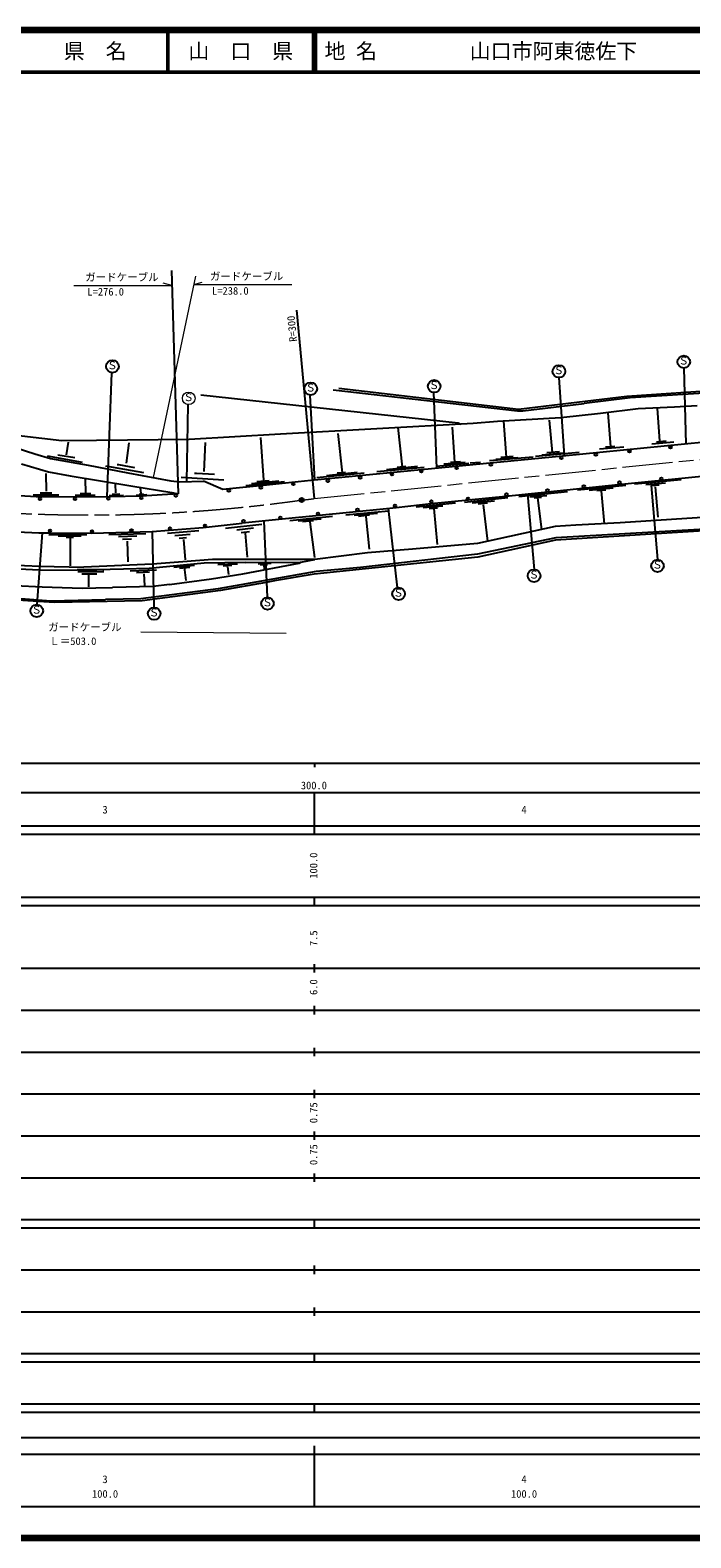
# Model space of a CAD drawing. Units: millimetres, scale not verified. Extents: x 40000 to 680000, y 20000 to 380000.
# Drawn here: x 300122 to 457807, y 20000 to 380000 of the extents above; entities that cross this region are included whole.
import ezdxf
from ezdxf.enums import TextEntityAlignment as Align

# ---------------------------------------------------------------- set-up
doc = ezdxf.new("R2010")
doc.units = ezdxf.units.MM
doc.header["$LTSCALE"] = 1000
doc.header["$PDMODE"] = 32
doc.header["$PDSIZE"] = 500
doc.linetypes.add('CHAIN', pattern=[18.5, 12, -1.5, 3.5, -1.5])
for name, color, linetype, lineweight in [('M-BGD', 7, 'Continuous', 25), ('M-BMK', 2, 'CHAIN', 13), ('M-BMK-SRVR', 3, 'Continuous', 25), ('M-STR-HTXT', 7, 'Continuous', 13), ('M-TTL', 2, 'Continuous', 140), ('M-TTL-BAND', 7, 'Continuous', 25), ('M-TTL-LINE', 7, 'Continuous', 50)]:
    doc.layers.add(name, color=color, linetype=linetype, lineweight=lineweight)
doc.layers.add('M-BMK-HTXT', color=7, linetype='Continuous')
doc.layers.add('M-TTL-TXT', color=7, linetype='Continuous')
doc.styles.add('ＭＳ ゴシック', font='')
doc.styles.get('ＭＳ ゴシック').set_extended_font_data('MS Gothic')

msp = doc.modelspace()

# ---------------------------------------------------------------- linework, layer by layer
at = {"layer": 'M-BGD'}
for p, q in [((333867, 322594), (335455, 269322)), ((363670, 313112), (367903, 268154)), ((456126, 299311), (456634, 281192)), ((319558, 298210), (318399, 268574)), ((426323, 297025), (427586, 278354)), ((501930, 296489), (442494, 292538)), ((502523, 296009), (443341, 292199)), ((340894, 292961), (402278, 286272)), ((366887, 292876), (367993, 272555)), ((372475, 294146), (416417, 289066)), ((416671, 289405), (373830, 294400)), ((396351, 293469), (397098, 275387)), ((442494, 292538), (416671, 289405)), ((443341, 292199), (432334, 290844)), ((337762, 290590), (337404, 272180)), ((416417, 289066), (417687, 289066)), ((417687, 289066), (432334, 290844)), ((436229, 288474), (426746, 287458)), ((445204, 289574), (436229, 288474)), ((438007, 288643), (438600, 280515)), ((448760, 289744), (445204, 289574)), ((453924, 289998), (448760, 289744)), ((449776, 289744), (450350, 281861)), ((459343, 290336), (453924, 289998)), ((307705, 281954), (284422, 284664)), ((405834, 286103), (359860, 283563)), ((387884, 285087), (388900, 275689)), ((400880, 285225), (401431, 276874)), ((402278, 286272), (402884, 285940)), ((411676, 286526), (405834, 286103)), ((426746, 287458), (411676, 286526)), ((413115, 286611), (413708, 278060)), ((424018, 286898), (424736, 279124)), ((519541, 287288), (427170, 278314)), ((289840, 282462), (301270, 278822)), ((315918, 282039), (307705, 281954)), ((308797, 278617), (309288, 281619)), ((338100, 282293), (315918, 282039)), ((323094, 276633), (323752, 281478)), ((359860, 283563), (338100, 282293)), ((341640, 274586), (341996, 281537)), ((355117, 282720), (355777, 272544)), ((373537, 283691), (374553, 274293)), ((453755, 281616), (448506, 281108)), ((451883, 281828), (449606, 281616)), ((301270, 278822), (304996, 277721)), ((304163, 278354), (312553, 276879)), ((304996, 277721), (313970, 276112)), ((306708, 278564), (310745, 277932)), ((427170, 278314), (367141, 272472)), ((420142, 278060), (409728, 277128)), ((411252, 277552), (416502, 277975)), ((415401, 278229), (412438, 277975)), ((431171, 279124), (420757, 278192)), ((422281, 278616), (427530, 279039)), ((426429, 279293), (423466, 279039)), ((441817, 280430), (435975, 279922)), ((439700, 280600), (437414, 280430)), ((298053, 276451), (304488, 274504)), ((303991, 269954), (303921, 274132)), ((304488, 274504), (309652, 273572)), ((313970, 276112), (323453, 274334)), ((318091, 275949), (327149, 274343)), ((320882, 276317), (321198, 276291)), ((321198, 276291), (325016, 275607)), ((323453, 274334), (333698, 272387)), ((339310, 274231), (339823, 274191)), ((339823, 274191), (344089, 273954)), ((379802, 274208), (368542, 273107)), ((378194, 274377), (370828, 273615)), ((375400, 274377), (373368, 274208)), ((394150, 275604), (382889, 274504)), ((392541, 275774), (385175, 275012)), ((389747, 275774), (387715, 275604)), ((404818, 276536), (397028, 275774)), ((403971, 276790), (398891, 276366)), ((402870, 276959), (400415, 276790)), ((407612, 276790), (405156, 276620)), ((477292, 275096), (440462, 271456)), ((309652, 273572), (324130, 271202)), ((313404, 269607), (313334, 272679)), ((320598, 269484), (320528, 271602)), ((324130, 271202), (333952, 269593)), ((326625, 269438), (326449, 270608)), ((333698, 272387), (335814, 272133)), ((335814, 272133), (341487, 272302)), ((336150, 273243), (346379, 272612)), ((346144, 270355), (341487, 272302)), ((356558, 271371), (346144, 270355)), ((360857, 272121), (351628, 271189)), ((359502, 272290), (352983, 271697)), ((357131, 272375), (354253, 272121)), ((367141, 272472), (356558, 271371)), ((440462, 271456), (413623, 268662)), ((442325, 271286), (430726, 270186)), ((439277, 270609), (433520, 270101)), ((437499, 270186), (435382, 270016)), ((436398, 270016), (437160, 262142)), ((455533, 272641), (444353, 271581)), ((447080, 271487), (451723, 271879)), ((448252, 272218), (449860, 253591)), ((448421, 271286), (450284, 271456)), ((449315, 270972), (449920, 263683)), ((302879, 268492), (289078, 269254)), ((300832, 269059), (306940, 269024)), ((302499, 269533), (305325, 269550)), ((319050, 268577), (302879, 268492)), ((310859, 268940), (315633, 268958)), ((312088, 269379), (314615, 269379)), ((318971, 268852), (322435, 268981)), ((326586, 268746), (319050, 268577)), ((319709, 269204), (321534, 269274)), ((325384, 268969), (327994, 269122)), ((326110, 269239), (327175, 269274)), ((335455, 269322), (326586, 268746)), ((333952, 269593), (335455, 269322)), ((395843, 266884), (387461, 265952)), ((401600, 267053), (392287, 266122)), ((413623, 268662), (395843, 266884)), ((414131, 268323), (403802, 267222)), ((410914, 267561), (405580, 267053)), ((409305, 267053), (407014, 266809)), ((408244, 266645), (409305, 257994)), ((428355, 269762), (416756, 268577)), ((418788, 269170), (420396, 251220)), ((423444, 268831), (419380, 268492)), ((422174, 268408), (420396, 268238)), ((421243, 268323), (422174, 260788)), ((360283, 263243), (350716, 262312)), ((355903, 262817), (356680, 244592)), ((385175, 265698), (360283, 263243)), ((372312, 263860), (362068, 262844)), ((369603, 263267), (364100, 262759)), ((367740, 262844), (365116, 262590)), ((385699, 265180), (375454, 264164)), ((382989, 264588), (377486, 264080)), ((381127, 264164), (378502, 263910)), ((380219, 263908), (381036, 256041)), ((387461, 265952), (385175, 265698)), ((387806, 246878), (385670, 265753)), ((398637, 266376), (393896, 265952)), ((397367, 265868), (395335, 265698)), ((396436, 265783), (397251, 257208)), ((465439, 263920), (440970, 262396)), ((290772, 260534), (302202, 259941)), ((302964, 259941), (301694, 242838)), ((302202, 259941), (305165, 259941)), ((304572, 259518), (313650, 259570)), ((305165, 259941), (314732, 259856)), ((306779, 259259), (312277, 259264)), ((314732, 259856), (329210, 260280)), ((318936, 259610), (327730, 259803)), ((321183, 259136), (325606, 259241)), ((329210, 260280), (341402, 261211)), ((329210, 260280), (329616, 242178)), ((332866, 259919), (340343, 260516)), ((334656, 259322), (338342, 259673)), ((341402, 261211), (350716, 262312)), ((346705, 261096), (355394, 262027)), ((349461, 260675), (353428, 261131)), ((350444, 260025), (352498, 260254)), ((351462, 259885), (351897, 254134)), ((366833, 262588), (367998, 254122)), ((425392, 261465), (406850, 257401)), ((430387, 261804), (425392, 261465)), ((466878, 260788), (425476, 258248)), ((465354, 261126), (425561, 258756)), ((440970, 262396), (430387, 261804)), ((308721, 258925), (310499, 258925)), ((309652, 258925), (309652, 252084)), ((322148, 258487), (324325, 258557)), ((323294, 257943), (323452, 253045)), ((335709, 258673), (337465, 258831)), ((336692, 258409), (337121, 253533)), ((391356, 256046), (380603, 255200)), ((406850, 257401), (391356, 256046)), ((425561, 258756), (406850, 254861)), ((425476, 258248), (406934, 254184)), ((295174, 252321), (302371, 251982)), ((329295, 252490), (312954, 251813)), ((341656, 252744), (328533, 251474)), ((336576, 253083), (329295, 252490)), ((334384, 251787), (339381, 252243)), ((343604, 253591), (336576, 253083)), ((351478, 252914), (341656, 252744)), ((368072, 253591), (343604, 253591)), ((344930, 252410), (349617, 252586)), ((346177, 252112), (348248, 252217)), ((350885, 250204), (364347, 252744)), ((351478, 252914), (364686, 252998)), ((354577, 252574), (357643, 252714)), ((355033, 252375), (356730, 252445)), ((355886, 252290), (356011, 251291)), ((364347, 252744), (364686, 252998)), ((364686, 252998), (368072, 253591)), ((406934, 254184), (367903, 250120)), ((380603, 255200), (368072, 253591)), ((406850, 254861), (378994, 251728)), ((302286, 251051), (292652, 251562)), ((302286, 251051), (311346, 251136)), ((302371, 251982), (312954, 251813)), ((316002, 251136), (311346, 251136)), ((311516, 250744), (317694, 250744)), ((312464, 250183), (316009, 250183)), ((314026, 249919), (314008, 247041)), ((322437, 251305), (316002, 251136)), ((317694, 250744), (317431, 250744)), ((328533, 251474), (322437, 251305)), ((324011, 250872), (330243, 251100)), ((325521, 250486), (328610, 250626)), ((327224, 250187), (327382, 247379)), ((333359, 247664), (343434, 249019)), ((335788, 251553), (338246, 251763)), ((336935, 251342), (336958, 251167)), ((336958, 251167), (337263, 248557)), ((343434, 249019), (350885, 250204)), ((368411, 250712), (344958, 246564)), ((347195, 251866), (347441, 250040)), ((358420, 248511), (356473, 248088)), ((367903, 250120), (358420, 248511)), ((378994, 251728), (368411, 250712)), ((305927, 243346), (269266, 245717)), ((296529, 247410), (302964, 247072)), ((302964, 247072), (312531, 246733)), ((312531, 246733), (315833, 246818)), ((315833, 246818), (319812, 246902)), ((329464, 247156), (319812, 246902)), ((344958, 246564), (326501, 244193)), ((345551, 246225), (326840, 243770)), ((333359, 247664), (329464, 247156)), ((356473, 248088), (345551, 246225)), ((294836, 244532), (305080, 243770)), ((305080, 243770), (318119, 244024)), ((326840, 243770), (305927, 243346)), ((326501, 244193), (318119, 244024))]:
    msp.add_line(p, q, dxfattribs=at)
for centre, radius in [((319762, 299710), 1500), ((426323, 298525), 1500), ((456126, 300811), 1500), ((367091, 294376), 1500), ((396555, 294969), 1500), ((426905, 277890), 300), ((435128, 278682), 300), ((443177, 279451), 300), ((452941, 280391), 300), ((386458, 273944), 300), ((393506, 274664), 300), ((401910, 275471), 300), ((410070, 276281), 300), ((347536, 270078), 300), ((355174, 270803), 300), ((362946, 271635), 300), ((371161, 272405), 300), ((378876, 273195), 300), ((423603, 270100), 300), ((432271, 271031), 300), ((440770, 271971), 300), ((450778, 272885), 300), ((302455, 268082), 300), ((310826, 268096), 300), ((318758, 268170), 300), ((326641, 268313), 300), ((334880, 268906), 300), ((387196, 266419), 300), ((395848, 267437), 300), ((404638, 268136), 300), ((413805, 269111), 300), ((351052, 262737), 300), ((359807, 263571), 300), ((368847, 264525), 300), ((378261, 265474), 300), ((304864, 260475), 300), ((314903, 260324), 300), ((324295, 260567), 300), ((333501, 260988), 300), ((341838, 261674), 300), ((449860, 252091), 1500), ((420396, 249720), 1500), ((388050, 245398), 1500), ((301694, 241338), 1500), ((329712, 240681), 1500), ((356776, 243095), 1500)]:
    msp.add_circle(centre, radius, dxfattribs=at)
at = {"layer": 'M-BMK'}
msp.add_line((367903, 268154), (463914, 277896), dxfattribs=at)
for centre, radius, start, end in [((314262, 625922), 361690, 262.19588, 278.05246), ((360738, 315442), 47828, 275.02509, 278.61537)]:
    msp.add_arc(centre, radius, start, end, dxfattribs=at)
at = {"layer": 'M-BMK-SRVR'}
msp.add_circle((364928, 267798), 500, dxfattribs=at)
msp.add_point((364928, 267798), dxfattribs=at)
at = {"layer": 'M-STR-HTXT'}
for p, q in [((339603, 321280), (329453, 273194)), ((310579, 319045), (333974, 319045)), ((333974, 319045), (331874, 319608)), ((339176, 319258), (341176, 319793)), ((339176, 319258), (362568, 319258)), ((326501, 236319), (361214, 235980))]:
    msp.add_line(p, q, dxfattribs=at)
msp.add_circle((337965, 292090), 1500, dxfattribs=at)
at = {"layer": 'M-TTL'}
for p, q in [((680000, 380000), (40000, 380000)), ((40000, 20000), (680000, 20000))]:
    msp.add_line(p, q, dxfattribs=at)
at = {"layer": 'M-TTL-BAND'}
for p, q in [((40000, 205000), (579000, 205000)), ((368000, 205000), (368000, 204000)), ((68000, 198000), (579000, 198000)), ((368000, 188000), (368000, 198000)), ((40000, 190000), (579000, 190000)), ((40000, 188000), (579000, 188000)), ((40000, 173000), (579000, 173000)), ((368000, 171000), (368000, 173000)), ((40000, 171000), (579000, 171000)), ((40000, 156000), (579000, 156000)), ((368000, 155000), (368000, 157000)), ((46000, 146000), (579000, 146000)), ((368000, 145000), (368000, 147000)), ((368000, 135000), (368000, 137000)), ((52000, 136000), (579000, 136000)), ((46000, 126000), (579000, 126000)), ((368000, 125000), (368000, 127000)), ((52000, 116000), (579000, 116000)), ((368000, 115000), (368000, 117000)), ((46000, 106000), (579000, 106000)), ((368000, 105000), (368000, 107000)), ((40000, 96000), (579000, 96000)), ((40000, 94000), (579000, 94000)), ((368000, 94000), (368000, 96000)), ((49000, 84000), (579000, 84000)), ((368000, 83000), (368000, 85000)), ((40000, 74000), (579000, 74000)), ((368000, 73000), (368000, 75000)), ((40000, 64000), (579000, 64000)), ((40000, 62000), (579000, 62000)), ((368000, 62000), (368000, 64000)), ((40000, 52000), (579000, 52000)), ((368000, 50000), (368000, 52000)), ((40000, 50000), (579000, 50000)), ((71000, 44000), (565000, 44000)), ((40000, 40000), (579000, 40000)), ((368000, 27500), (368000, 42000)), ((68000, 27500), (579000, 27500))]:
    msp.add_line(p, q, dxfattribs=at)
at = {"layer": 'M-TTL-LINE'}
for p, q in [((333000, 380000), (333000, 370000)), ((367750, 380000), (367750, 370000)), ((368250, 380000), (368250, 370000)), ((40000, 370000), (680000, 370000))]:
    msp.add_line(p, q, dxfattribs=at)

# ---------------------------------------------------------------- texts
at = {"layer": 'M-BGD', "style": 'ＭＳ ゴシック'}
msp.add_text('R=300', height=1833, rotation=95.379, dxfattribs=at).set_placement((364370, 305739), align=Align.BOTTOM_LEFT)
for p in [(318475, 298493), (425036, 297308), (454838, 299594), (365804, 293159), (395268, 293752), (448573, 250874), (419109, 248503), (386763, 244181), (300406, 240121), (328425, 239464), (355489, 241878)]:
    msp.add_text('Ｓ', height=1833, dxfattribs=at).set_placement(p, align=Align.BOTTOM_LEFT)
at = {"layer": 'M-BMK-HTXT', "style": 'ＭＳ ゴシック'}
msp.add_text('ガードケーブル', height=1833, dxfattribs=at).set_placement((343026, 319755), align=Align.BOTTOM_LEFT)
at = {"layer": 'M-STR-HTXT', "style": 'ＭＳ ゴシック'}
for s, p in [('ガードケーブル', (313270, 319542)), ('L=276.0', (313784, 316079)), ('L=238.0', (343540, 316291)), ('Ｓ', (336678, 290873)), ('ガードケーブル', (304428, 235979)), ('Ｌ＝503.0', (304694, 232632))]:
    msp.add_text(s, height=1833, dxfattribs=at).set_placement(p, align=Align.BOTTOM_LEFT)
at = {"layer": 'M-TTL-BAND', "style": 'ＭＳ ゴシック'}
for s, p in [('300.0', (367844, 198195)), ('3', (318000, 192405)), ('4', (418000, 192405)), ('3', (318000, 32523)), ('4', (418000, 32523)), ('100.0', (318000, 29033)), ('100.0', (418000, 29033))]:
    msp.add_text(s, height=1833, dxfattribs=at).set_placement(p, align=Align.BOTTOM_CENTER)
for s, p in [('100.0', (369223, 180500)), ('7.5', (369223, 163174)), ('6.0', (369223, 151500)), ('0.75', (369223, 121500)), ('0.75', (369223, 111500))]:
    msp.add_text(s, height=1833, rotation=90, dxfattribs=at).set_placement(p, align=Align.BOTTOM_CENTER)
at = {"layer": 'M-TTL-TXT', "style": 'ＭＳ ゴシック'}
for s, p in [('県\u3000名', (315625, 375000)), ('山\u3000口\u3000県', (350375, 375000))]:
    msp.add_text(s, height=3666, dxfattribs=at).set_placement(p, align=Align.MIDDLE_CENTER)
for s, p in [('地 名', (370380, 375000)), ('山口市阿東徳佐下', (405024, 375000))]:
    msp.add_text(s, height=3666, dxfattribs=at).set_placement(p, align=Align.MIDDLE_LEFT)

doc.saveas('drawing.dxf')
